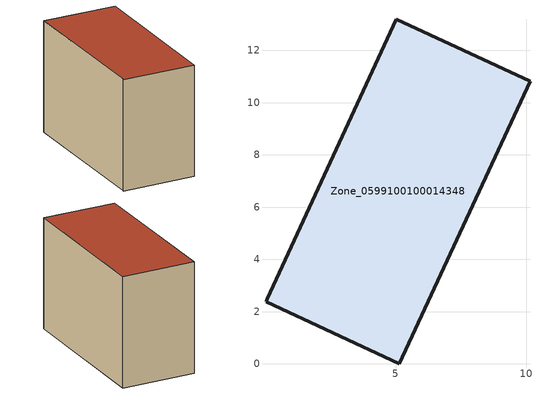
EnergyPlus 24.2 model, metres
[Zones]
Zone_0599100100014348
 floor ground (C_G): 5.01,13.2 10.14,10.81 5.13,0 0.04,2.37 0.09,2.49 z0
 wall outside (C_F): 5.13,0 10.14,10.81 5.01,13.2 0.09,2.49 0.04,2.37 5.13,0 z0:8.5
 roof outside (C_R): 10.14,10.81 5.01,13.2 0.09,2.49 0.04,2.37 5.13,0 z8.5
[BUILDING]
Pand.0599100100014348: North Axis=0; Terrain=City; Loads Convergence Tolerance Value=0.04; Temperature Convergence Tolerance Value=0.4; Solar Distribution=FullExterior; Maximum Number of Warmup Days=25; Minimum Number of Warmup Days=1
[Site:Location]
Rotterdam.The.Hague.AP_ZH_NLD Design_Conditions: Latitude=51.96; Longitude=4.45; Time Zone=1; Elevation=-4.5
[SITE:GROUNDTEMPERATURE:BUILDINGSURFACE]
18, 18, 18, 18, 18, 18, 18, 18, 18, 18, 18, 18
[MATERIAL] Thermal Absorptance=0.9; Solar Absorptance=0.7; Visible Absorptance=0.7
Name | Roughness | Thickness | Conductivity | Density | Specific Heat
G.TC.2015-2018 | MediumSmooth | 0.15 | 0.0428571 | 540 | 1210
F.TC.2015-2018 | Rough | 0.3 | 0.0666667 | 1920 | 840
R.TC.2015-2018 | MediumRough | 0.2 | 0.0333333 | 1500 | 1000
[CONSTRUCTION]
C_G: G.TC.2015-2018
C_F: F.TC.2015-2018
C_R: R.TC.2015-2018
[ZONE]
Zone_0599100100014348: Type=1; Multiplier=1; Ceiling Height=Autocalculate; Volume=Autocalculate; Floor Area=autocalculate; Part of Total Floor Area=Yes
[ZONEINFILTRATION:DESIGNFLOWRATE]
Infil_Zone_0599100100014348: Zone or ZoneList or Space or SpaceList=Zone_0599100100014348; Schedule=AlwaysOn; Design Flow Rate Calculation Method=Flow/Area; Flow Rate per Floor Area=0.0015; Constant Term Coefficient=1; Temperature Term Coefficient=0; Velocity Term Coefficient=0; Velocity Squared Term Coefficient=0
[HVACTEMPLATE:ZONE:IDEALLOADSAIRSYSTEM]
Zone_0599100100014348: Maximum Heating Supply Air Temperature=50; Minimum Cooling Supply Air Temperature=13; Maximum Heating Supply Air Humidity Ratio=0.0156; Minimum Cooling Supply Air Humidity Ratio=0.0077; Heating Limit=NoLimit; Cooling Limit=NoLimit; Dehumidification Control Type=ConstantSensibleHeatRatio; Cooling Sensible Heat Ratio=0.7; Dehumidification Setpoint=60; Humidification Control Type=None; Humidification Setpoint=30; Outdoor Air Method=None; Outdoor Air Flow Rate per Person=0.00944; Outdoor Air Flow Rate per Zone Floor Area=0; Outdoor Air Flow Rate per Zone=0; Demand Controlled Ventilation Type=None; Outdoor Air Economizer Type=NoEconomizer; Heat Recovery Type=None; Sensible Heat Recovery Effectiveness=0.7; Latent Heat Recovery Effectiveness=0.65
[ZONECONTROL:THERMOSTAT]
ThermostatControl_Zone_0599100100014348: Zone or ZoneList=Zone_0599100100014348; Control Type Schedule=DualSetpointControlType; Control 1=Thermostat_Zone_0599100100014348; Temperature Difference Between Cutout And Setpoint=0
[THERMOSTATSETPOINT:DUALSETPOINT]
Thermostat_Zone_0599100100014348: Heating Setpoint Temperature Schedule=HeatingSetpoint_Zone_0599100100014348; Cooling Setpoint Temperature Schedule=CoolingSetpoint_Zone_0599100100014348
[SCHEDULE:COMPACT]
HeatingSetpoint_Zone_0599100100014348: Through: 12/31, For: AllDays, Until: 24:00, 21
CoolingSetpoint_Zone_0599100100014348: Through: 12/31, For: AllDays, Until: 24:00, 24
DualSetpointControlType: Through: 12/31, For: AllDays, Until: 24:00, 4
AlwaysOn: Through: 12/31, For: AllDays, Until: 24:00, 1
